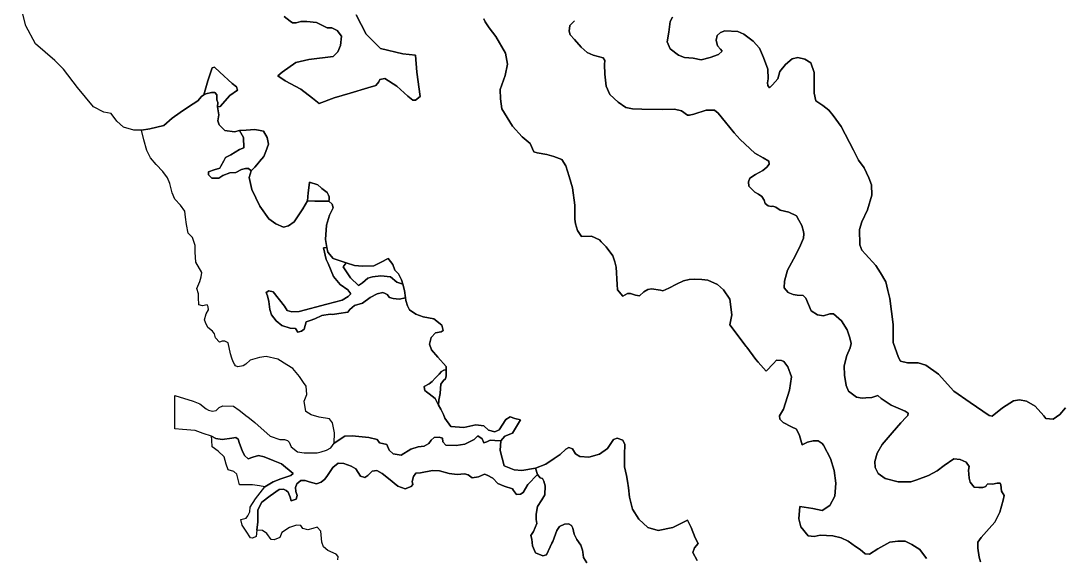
# Model space of a CAD drawing. Header units: inches. Extents: x 288635 to 1232953, y 676945 to 1655780.
# Drawn here: x 385329 to 419822, y 1199889 to 1217682 of the extents above; entities that cross this region are included whole.
import ezdxf

# ---------------------------------------------------------------- set-up
doc = ezdxf.new("R2010")
doc.units = ezdxf.units.IN
doc.header["$MEASUREMENT"] = 0

msp = doc.modelspace()

# ---------------------------------------------------------------- linework, layer by layer
at = {"color": 1}
for points in [[(407706.623, 1199812.134), (407569.0394, 1200082.0095), (407621.9561, 1200230.1765), (407748.9564, 1200378.3434), (407643.1229, 1200558.2605), (407510.8309, 1200907.5112), (407389.1224, 1201145.6366), (406907.5797, 1200907.5112), (406420.7454, 1200801.6776), (406076.7864, 1200902.2195), (405785.7441, 1201182.6784), (405574.0771, 1201510.7624), (405472.7384, 1201911.886), (405441.7851, 1202214.5554), (405410.0351, 1202442.0976), (405367.7016, 1202627.3063), (405304.2015, 1202918.3485), (405309.4932, 1203325.8077), (405314.7849, 1203648.6), (405251.2847, 1203791.4753), (405066.076, 1203860.2671), (404944.3675, 1203817.9336), (404748.5754, 1203516.308), (404483.9915, 1203331.0993), (404124.1575, 1203230.5575), (403822.5319, 1203251.7242), (403679.6566, 1203346.9744), (403584.4064, 1203511.0164), (403467.9895, 1203553.3498), (403362.156, 1203500.433), (403176.9473, 1203325.8077), (402973.39, 1203186.3163), (402707.5782, 1203006.1049), (402364.6775, 1202866.4046), (401910.5058, 1202796.7166), (401656.5052, 1202815.7666), (401321.1249, 1202944.5352), (401194.1247, 1203452.5362), (401215.2914, 1203770.0368), (401342.2916, 1203928.7872), (401596.2921, 1204024.0374), (401860.876, 1204468.5382), (401680.959, 1204510.8717), (401522.2087, 1204563.7884), (401374.0417, 1204479.1216), (401162.3746, 1204140.4543), (401014.2076, 1204076.9541), (400802.5405, 1204129.8709), (400654.3736, 1204267.4545), (400389.7897, 1204299.2046), (399987.6222, 1204214.5377), (399564.2881, 1204246.2878), (399363.2043, 1204521.455), (399320.8709, 1204648.4553), (399229.0712, 1204820.4336), (399147.0502, 1204958.0172), (399159.075, 1205119.6061), (399210.5504, 1205346.9555), (399221.1337, 1205513.6433), (399229.0712, 1205645.9353), (399321.6782, 1205773.943), (399380.6828, 1205829.6214), (399405.5378, 1205929.0412), (399405.5378, 1206126.9487), (399405.5378, 1206233.8418), (399126.1372, 1206544.9924), (398922.9368, 1206786.2929), (398853.0866, 1206976.7933), (398903.8867, 1207199.0437), (399049.937, 1207351.444), (399234.0874, 1207383.1941), (399310.2876, 1207427.6442), (399259.4875, 1207599.0945), (398992.7869, 1207814.9949), (398643.5362, 1207878.4951), (398402.2357, 1207973.7453), (398188.452, 1208115.5622), (398130.2435, 1208247.8541), (398072.0351, 1208422.4795), (398059.2522, 1208511.9596), (398024.41, 1208755.8552), (397969.1626, 1208958.4289), (397929.1598, 1209105.1059), (397823.3263, 1209300.8979), (397701.6177, 1209422.6065), (397635.1032, 1209614.7596), (397484.6589, 1209814.1906), (397250.8972, 1209694.7124), (397008.408, 1209570.7734), (396632.6989, 1209560.1901), (396373.4067, 1209581.3568), (396100.5307, 1209668.9215), (395664.3219, 1209808.8989), (395484.4049, 1210025.8577), (395458.4233, 1210172.468), (395410.3214, 1210443.9002), (395447.3632, 1210920.1511), (395542.6134, 1211242.9435), (395664.3219, 1211486.3606), (395627.2802, 1211613.3609), (395526.7383, 1211713.9027), (395536.0667, 1211764.2723), (395531.8333, 1211857.4058), (395505.764, 1211910.6124), (395464.9545, 1211993.9031), (395290.5328, 1212126.223), (395266.6327, 1212147.8825), (395155.0659, 1212248.9899), (394884.132, 1212342.1234), (394855.557, 1212151.623), (394841.5129, 1211991.3982), (394817.6536, 1211719.1944), (394658.9033, 1211459.9022), (394378.4444, 1211031.2764), (394182.6523, 1210888.4011), (394018.6103, 1210851.3593), (393769.9015, 1210957.1929), (393531.776, 1211121.2349), (393240.7338, 1211549.8607), (392976.1499, 1212094.9035), (392886.1914, 1212497.071), (392954.9832, 1212719.3214), (393076.6918, 1212841.03), (393192.629, 1212980.1547), (393225.3622, 1213019.4346), (393367.734, 1213190.2807), (393432.4419, 1213354.2074), (393526.4843, 1213592.4482), (393484.1509, 1213814.6986), (393357.1507, 1214026.3657), (393254.5237, 1214047.2712), (393071.4001, 1214084.5741), (392785.1916, 1214063.4851), (392568.6907, 1214047.5324), (392404.6487, 1214010.4907), (392076.5648, 1214052.8241), (391896.6477, 1214238.0328), (391849.0226, 1214375.6164), (391886.0644, 1214571.4085), (391833.1476, 1214830.7006), (391923.1061, 1214845.602), (392245.8984, 1215210.7277), (392494.6073, 1215385.3531), (392468.1489, 1215491.1866), (392319.9819, 1215607.6035), (391917.8144, 1215978.0209), (391743.1891, 1216147.3546), (391658.5223, 1216126.1879), (391520.9386, 1215697.562), (391387.3842, 1215228.4025), (391303.9799, 1215178.9777), (391182.2713, 1215031.7844), (390875.354, 1214830.7006), (390600.1868, 1214650.7836), (390340.8946, 1214454.9916), (390060.4357, 1214216.8661), (389594.7681, 1214100.4492), (389319.6009, 1214058.1158), (389071.0757, 1214065.1477), (388722.3838, 1214159.0263), (388507.8042, 1214360.1947), (388320.047, 1214615.008), (388078.6449, 1214655.2417), (387729.953, 1214829.5876), (387206.9152, 1215473.3265), (386737.5222, 1216076.8317), (386455.8865, 1216371.8787), (385812.1476, 1216921.739), (385490.2781, 1217511.833), (385329.4474, 1218163.1197)], [(396421.6303, 1217881.8683), (396760.2977, 1217236.2837), (397236.5486, 1216770.6161), (397972.0918, 1216590.6991), (398390.1343, 1216548.3657), (398432.4677, 1215976.8645), (398543.5929, 1215172.5296), (398390.1343, 1215056.1127), (398300.1758, 1215050.821), (398130.8421, 1215188.4046), (397776.2997, 1215516.4886), (397374.1322, 1215770.4891), (397210.0902, 1215744.0307), (397173.0485, 1215659.3639), (397072.5066, 1215537.6553), (396813.2145, 1215463.5718), (396231.13, 1215288.9465), (395701.9622, 1215135.4878), (395199.2529, 1214944.9874), (394982.2941, 1215124.9045), (394596.0017, 1215421.2384), (394077.4173, 1215691.1139), (393839.2918, 1215865.7393), (393982.1671, 1215982.1562), (394426.668, 1216299.6568), (394855.2939, 1216400.1987), (395670.2122, 1216506.0322), (395818.3791, 1216659.4909), (395903.046, 1216860.5746), (395936.3835, 1217170.1377), (395798.7999, 1217365.9298), (395618.8829, 1217450.5966), (395465.4243, 1217453.2425), (395116.1736, 1217627.8678), (394793.3812, 1217659.6179), (394597.5892, 1217656.972), (394436.193, 1217611.9928), (394319.7761, 1217614.6386), (394245.6927, 1217667.5554), (394047.2548, 1217828.9515)], [(394047.2548, 1217828.9515), (394245.6927, 1217667.5554), (394319.7761, 1217614.6386), (394436.193, 1217611.9928), (394597.5892, 1217656.972), (394793.3812, 1217659.6179), (395116.1736, 1217627.8678), (395465.4243, 1217453.2425), (395618.8829, 1217450.5966), (395798.7999, 1217365.9298), (395936.3835, 1217170.1377), (395903.046, 1216860.5746), (395818.3791, 1216659.4909), (395670.2122, 1216506.0322), (394855.2939, 1216400.1987), (394426.668, 1216299.6568), (393982.1671, 1215982.1562), (393839.2918, 1215865.7393), (394077.4173, 1215691.1139), (394596.0017, 1215421.2384), (394982.2941, 1215124.9045), (395199.2529, 1214944.9874), (395701.9622, 1215135.4878), (396231.13, 1215288.9465), (396813.2145, 1215463.5718), (397072.5066, 1215537.6553), (397173.0485, 1215659.3639), (397210.0902, 1215744.0307), (397374.1322, 1215770.4891), (397776.2997, 1215516.4886), (398130.8421, 1215188.4046), (398300.1758, 1215050.821), (398390.1343, 1215056.1127), (398543.5929, 1215172.5296), (398432.4677, 1215976.8645), (398390.1343, 1216548.3657), (397972.0918, 1216590.6991), (397236.5486, 1216770.6161), (396760.2977, 1217236.2837), (396421.6303, 1217881.8683)], [(415297.2816, 1199881.5372), (415078.8139, 1200173.0656), (414819.7334, 1200340.706), (414591.1329, 1200452.4662), (414347.2925, 1200452.4662), (414088.2119, 1200421.9861), (413991.6917, 1200361.026), (413691.9711, 1200193.3857), (413412.5706, 1200020.6653), (413270.3303, 1200035.9054), (413102.69, 1200173.0656), (412950.2897, 1200274.6658), (412711.5292, 1200452.4662), (412477.8487, 1200559.1464), (412198.4482, 1200630.2665), (411776.8073, 1200650.5866), (411583.7669, 1200604.8665), (411385.6465, 1200625.1865), (411136.726, 1200929.9871), (411075.7659, 1201194.1477), (411111.326, 1201605.6285), (411538.0468, 1201529.4283), (411847.9275, 1201468.4682), (412101.928, 1201636.1086), (412269.5683, 1201945.9892), (412294.9683, 1202377.79), (412244.1682, 1202789.2709), (412127.328, 1203185.5117), (411890.0231, 1203631.3253), (411842.8474, 1203688.4327), (411715.8472, 1203774.7928), (411548.2069, 1203779.8728), (411365.3265, 1203729.0727), (411182.4461, 1203642.7126), (411096.0859, 1203947.5132), (410999.5658, 1204155.7936), (410831.9254, 1204237.0738), (410552.5249, 1204384.3941), (410450.9247, 1204496.1543), (410440.7646, 1204597.7545), (410567.7649, 1204826.3549), (410760.8053, 1205456.2762), (410837.0054, 1205893.1571), (410715.0852, 1206228.4377), (410583.0049, 1206396.0781), (410496.6448, 1206431.6381), (410339.1644, 1206441.7982), (410232.4842, 1206335.118), (409988.6437, 1206081.1174), (409729.5169, 1206374.6013), (409655.3771, 1206469.724), (409349.1442, 1206878.0346), (409330.0551, 1206901.0394), (408789.7613, 1207620.3605), (408860.8815, 1207950.5612), (408794.8413, 1208468.7222), (408581.4809, 1208773.5228), (408383.3605, 1208946.2432), (408063.3199, 1209093.5635), (407860.1195, 1209113.8835), (407611.199, 1209124.0435), (407443.5586, 1209113.8835), (407255.5983, 1209068.1634), (407032.0778, 1208966.5632), (406767.9173, 1208834.483), (406579.9569, 1208743.0428), (406493.5967, 1208768.4428), (406198.9562, 1208809.0829), (406082.1159, 1208788.7629), (405944.9556, 1208707.4827), (405807.7954, 1208580.4824), (405665.5551, 1208600.8025), (405502.9948, 1208651.6026), (405406.4746, 1208651.6026), (405253.495, 1208563.0355), (405076.2739, 1208773.5228), (405066.1139, 1208951.3232), (405030.5538, 1209525.3643), (404989.9137, 1209703.1647), (404918.7936, 1209896.2051), (404701.2091, 1210198.9604), (404537.8849, 1210369.0898), (404474.4589, 1210432.2852), (404212.6722, 1210546.4464), (403882.4715, 1210541.3664), (403745.3112, 1210739.4868), (403689.3339, 1210963.3962), (403667.512, 1211119.733), (403659.8548, 1211480.9868), (403658.9511, 1211577.6884), (403587.8309, 1212156.8096), (403470.9907, 1212527.6503), (403359.2305, 1212878.171), (403227.1502, 1213086.4515), (402968.0697, 1213188.0517), (402739.4692, 1213259.1718), (402419.4286, 1213315.0519), (402307.6684, 1213340.452), (402180.6681, 1213624.9325), (401916.5076, 1213843.373), (401596.467, 1214193.8937), (401251.0263, 1214762.8548), (401205.3062, 1215103.2155), (401195.1461, 1215408.0161), (401352.6265, 1215870.297), (401433.9066, 1216246.2178), (401367.8665, 1216606.8985), (401047.8259, 1217165.6996), (400825.412, 1217454.2344), (400692.9606, 1217650.6279), (400648.982, 1217748.7339)], [(400648.982, 1217748.7339), (400692.9606, 1217650.6279), (400825.412, 1217454.2344), (401047.8259, 1217165.6996), (401367.8665, 1216606.8985), (401433.9066, 1216246.2178), (401352.6265, 1215870.297), (401195.1461, 1215408.0161), (401205.3062, 1215103.2155), (401251.0263, 1214762.8548), (401596.467, 1214193.8937), (401916.5076, 1213843.373), (402180.6681, 1213624.9325), (402307.6684, 1213340.452), (402419.4286, 1213315.0519), (402739.4692, 1213259.1718), (402968.0697, 1213188.0517), (403227.1502, 1213086.4515), (403359.2305, 1212878.171), (403470.9907, 1212527.6503), (403587.8309, 1212156.8096), (403658.9511, 1211577.6884), (403659.8548, 1211480.9868), (403667.512, 1211119.733), (403689.3339, 1210963.3962), (403745.3112, 1210739.4868), (403882.4715, 1210541.3664), (404212.6722, 1210546.4464), (404474.4589, 1210432.2852), (404537.8849, 1210369.0898), (404701.2091, 1210198.9604), (404918.7936, 1209896.2051), (404989.9137, 1209703.1647), (405030.5538, 1209525.3643), (405066.1139, 1208951.3232), (405076.2739, 1208773.5228), (405253.495, 1208563.0355), (405406.4746, 1208651.6026), (405502.9948, 1208651.6026), (405665.5551, 1208600.8025), (405807.7954, 1208580.4824), (405944.9556, 1208707.4827), (406082.1159, 1208788.7629), (406198.9562, 1208809.0829), (406493.5967, 1208768.4428), (406579.9569, 1208743.0428), (406767.9173, 1208834.483), (407032.0778, 1208966.5632), (407255.5983, 1209068.1634), (407443.5586, 1209113.8835), (407611.199, 1209124.0435), (407860.1195, 1209113.8835), (408063.3199, 1209093.5635), (408383.3605, 1208946.2432), (408581.4809, 1208773.5228), (408794.8413, 1208468.7222), (408860.8815, 1207950.5612), (408789.7613, 1207620.3605), (409330.0551, 1206901.0394), (409349.1442, 1206878.0346), (409655.3771, 1206469.724), (409729.5169, 1206374.6013), (409988.6437, 1206081.1174), (410232.4842, 1206335.118), (410339.1644, 1206441.7982), (410496.6448, 1206431.6381), (410583.0049, 1206396.0781), (410715.0852, 1206228.4377), (410837.0054, 1205893.1571), (410760.8053, 1205456.2762), (410567.7649, 1204826.3549), (410440.7646, 1204597.7545), (410450.9247, 1204496.1543), (410552.5249, 1204384.3941), (410831.9254, 1204237.0738), (410999.5658, 1204155.7936), (411096.0859, 1203947.5132), (411182.4461, 1203642.7126), (411365.3265, 1203729.0727), (411548.2069, 1203779.8728), (411715.8472, 1203774.7928), (411842.8474, 1203688.4327), (411890.0231, 1203631.3253), (412127.328, 1203185.5117), (412244.1682, 1202789.2709), (412294.9683, 1202377.79), (412269.5683, 1201945.9892), (412101.928, 1201636.1086), (411847.9275, 1201468.4682), (411538.0468, 1201529.4283), (411111.326, 1201605.6285), (411075.7659, 1201194.1477), (411136.726, 1200929.9871), (411385.6465, 1200625.1865), (411583.7669, 1200604.8665), (411776.8073, 1200650.5866), (412198.4482, 1200630.2665), (412477.8487, 1200559.1464), (412711.5292, 1200452.4662), (412950.2897, 1200274.6658), (413102.69, 1200173.0656), (413270.3303, 1200035.9054), (413412.5706, 1200020.6653), (413691.9711, 1200193.3857), (413991.6917, 1200361.026), (414088.2119, 1200421.9861), (414347.2925, 1200452.4662), (414591.1329, 1200452.4662), (414819.7334, 1200340.706), (415078.8139, 1200173.0656), (415297.2816, 1199881.5372)], [(403652.2483, 1217685.5893), (403495.6146, 1217528.9556), (403478.6813, 1217338.4552), (403508.3147, 1217215.6883), (403656.4816, 1217067.5214), (403872.3821, 1216805.0542), (404075.5825, 1216631.4872), (404274.5495, 1216542.587), (404596.2835, 1216453.6868), (404651.3169, 1216364.7866), (404647.0836, 1216233.553), (404658.7253, 1215916.0524), (404700.0004, 1215512.8266), (404823.8256, 1215239.776), (405100.0512, 1214985.7755), (405350.8767, 1214814.3252), (405573.1271, 1214769.8751), (405881.1027, 1214754.0001), (406563.7291, 1214750.8251), (406960.6049, 1214754.0001), (407195.5554, 1214703.2), (407389.2308, 1214560.3247), (407452.7309, 1214557.1497), (407598.7812, 1214592.0747), (408008.357, 1214725.425), (408281.4075, 1214722.25), (408405.2328, 1214626.9998), (408649.7083, 1214328.5492), (408937.9255, 1213972.2879), (409138.6593, 1213757.0481), (409622.0747, 1213299.3585), (409891.1358, 1213150.6219), (410078.4611, 1213033.1466), (410091.1612, 1212934.7214), (410011.786, 1212839.4712), (409878.4357, 1212725.171), (409640.3103, 1212588.6457), (409449.8099, 1212467.9955), (409411.7098, 1212353.6953), (409418.0598, 1212204.47), (409516.485, 1212102.8698), (409621.2602, 1212004.4446), (409738.7355, 1211937.7694), (409849.8607, 1211867.9193), (409929.2358, 1211740.919), (409964.1609, 1211636.1438), (410059.4111, 1211553.5937), (410157.8363, 1211534.5436), (410218.1614, 1211547.2437), (410316.5866, 1211512.3186), (410462.6369, 1211410.7184), (410748.3875, 1211344.0433), (410997.7073, 1211224.3892), (411070.8537, 1211083.7627), (411172.9313, 1210906.8281), (411227.3727, 1210702.6728), (411243.964, 1210632.1596), (411228.3899, 1210488.3236), (411126.2132, 1210255.0161), (411037.3131, 1210070.8657), (410903.9628, 1209788.2901), (410700.7624, 1209423.1644), (410599.1622, 1209058.0387), (410589.6372, 1208835.7882), (410719.8124, 1208689.7379), (410891.2628, 1208616.7128), (411015.088, 1208600.8378), (411218.2884, 1208581.7877), (411310.3636, 1208502.4126), (411398.8746, 1208286.1888), (411488.164, 1208083.3117), (411697.7144, 1207946.7865), (411894.5648, 1207918.2114), (412100.9402, 1207978.5365), (412218.4154, 1207981.7115), (412488.291, 1207746.7611), (412675.6163, 1207454.6605), (412758.1665, 1207187.9599), (412808.9666, 1206994.2846), (412770.8665, 1206854.5843), (412662.9163, 1206600.5838), (412577.1911, 1206254.5081), (412589.8912, 1205949.7075), (412637.5163, 1205603.6318), (412713.7164, 1205416.3064), (412983.5919, 1205225.806), (413170.8272, 1205185.8575), (413291.5676, 1205194.056), (413488.418, 1205209.931), (413624.9432, 1205254.3811), (413688.4434, 1205276.6061), (413799.5686, 1205181.3559), (414126.5942, 1204955.9305), (414596.4952, 1204755.9051), (414691.7454, 1204692.4049), (414679.0453, 1204616.2048), (414628.2452, 1204552.7047), (414447.2699, 1204365.3793), (414158.3443, 1204035.1786), (413837.6687, 1203651.0029), (413663.0433, 1203371.6023), (413590.0182, 1203085.8517), (413599.5432, 1202889.0013), (413704.3184, 1202692.1509), (413932.9188, 1202530.2256), (414358.3697, 1202415.9254), (414776.9562, 1202420.7137), (414984.5492, 1202486.8913), (415368.0217, 1202631.8258), (415650.5973, 1202777.8761), (415882.3727, 1202952.5015), (416203.0484, 1203174.7519), (416412.5988, 1203158.8769), (416615.7992, 1203066.8017), (416714.2244, 1202927.1014), (416695.1744, 1202806.4512), (416711.0494, 1202539.7506), (416745.9745, 1202403.2254), (416879.3247, 1202244.4751), (417034.9, 1202228.6), (417161.9003, 1202231.775), (417260.3255, 1202260.3501), (417282.5505, 1202304.8002), (417330.1756, 1202349.2503), (417482.5759, 1202336.5502), (417638.1513, 1202371.4753), (417733.4014, 1202377.8253), (417761.9765, 1202314.3252), (417784.2015, 1202111.1248), (417873.1017, 1201961.8995), (417831.8266, 1201809.4992), (417723.8764, 1201415.7984), (417561.9511, 1201079.2477), (417377.8007, 1200869.6973), (417114.2752, 1200577.5967), (416993.625, 1200422.0214), (416996.8, 1200225.171), (417041.2501, 1199926.7204), (417092.0502, 1199764.7951)], [(417092.0502, 1199764.7951), (417041.2501, 1199926.7204), (416996.8, 1200225.171), (416993.625, 1200422.0214), (417114.2752, 1200577.5967), (417377.8007, 1200869.6973), (417561.9511, 1201079.2477), (417723.8764, 1201415.7984), (417831.8266, 1201809.4992), (417873.1017, 1201961.8995), (417784.2015, 1202111.1248), (417761.9765, 1202314.3252), (417733.4014, 1202377.8253), (417638.1513, 1202371.4753), (417482.5759, 1202336.5502), (417330.1756, 1202349.2503), (417282.5505, 1202304.8002), (417260.3255, 1202260.3501), (417161.9003, 1202231.775), (417034.9, 1202228.6), (416879.3247, 1202244.4751), (416745.9745, 1202403.2254), (416711.0494, 1202539.7506), (416695.1744, 1202806.4512), (416714.2244, 1202927.1014), (416615.7992, 1203066.8017), (416412.5988, 1203158.8769), (416203.0484, 1203174.7519), (415882.3727, 1202952.5015), (415650.5973, 1202777.8761), (415368.0217, 1202631.8258), (414984.5492, 1202486.8913), (414776.9562, 1202420.7137), (414358.3697, 1202415.9254), (413932.9188, 1202530.2256), (413704.3184, 1202692.1509), (413599.5432, 1202889.0013), (413590.0182, 1203085.8517), (413663.0433, 1203371.6023), (413837.6687, 1203651.0029), (414158.3443, 1204035.1786), (414447.2699, 1204365.3793), (414628.2452, 1204552.7047), (414679.0453, 1204616.2048), (414691.7454, 1204692.4049), (414596.4952, 1204755.9051), (414126.5942, 1204955.9305), (413799.5686, 1205181.3559), (413688.4434, 1205276.6061), (413624.9432, 1205254.3811), (413488.418, 1205209.931), (413291.5676, 1205194.056), (413170.8272, 1205185.8575), (412983.5919, 1205225.806), (412713.7164, 1205416.3064), (412637.5163, 1205603.6318), (412589.8912, 1205949.7075), (412577.1911, 1206254.5081), (412662.9163, 1206600.5838), (412770.8665, 1206854.5843), (412808.9666, 1206994.2846), (412758.1665, 1207187.9599), (412675.6163, 1207454.6605), (412488.291, 1207746.7611), (412218.4154, 1207981.7115), (412100.9402, 1207978.5365), (411894.5648, 1207918.2114), (411697.7144, 1207946.7865), (411488.164, 1208083.3117), (411398.8746, 1208286.1888), (411310.3636, 1208502.4126), (411218.2884, 1208581.7877), (411015.088, 1208600.8378), (410891.2628, 1208616.7128), (410719.8124, 1208689.7379), (410589.6372, 1208835.7882), (410599.1622, 1209058.0387), (410700.7624, 1209423.1644), (410903.9628, 1209788.2901), (411037.3131, 1210070.8657), (411126.2132, 1210255.0161), (411228.3899, 1210488.3236), (411243.964, 1210632.1596), (411227.3727, 1210702.6728), (411172.9313, 1210906.8281), (411070.8537, 1211083.7627), (410997.7073, 1211224.3892), (410748.3875, 1211344.0433), (410462.6369, 1211410.7184), (410316.5866, 1211512.3186), (410218.1614, 1211547.2437), (410157.8363, 1211534.5436), (410059.4111, 1211553.5937), (409964.1609, 1211636.1438), (409929.2358, 1211740.919), (409849.8607, 1211867.9193), (409738.7355, 1211937.7694), (409621.2602, 1212004.4446), (409516.485, 1212102.8698), (409418.0598, 1212204.47), (409411.7098, 1212353.6953), (409449.8099, 1212467.9955), (409640.3103, 1212588.6457), (409878.4357, 1212725.171), (410011.786, 1212839.4712), (410091.1612, 1212934.7214), (410078.4611, 1213033.1466), (409891.1358, 1213150.6219), (409622.0747, 1213299.3585), (409138.6593, 1213757.0481), (408937.9255, 1213972.2879), (408649.7083, 1214328.5492), (408405.2328, 1214626.9998), (408281.4075, 1214722.25), (408008.357, 1214725.425), (407598.7812, 1214592.0747), (407452.7309, 1214557.1497), (407389.2308, 1214560.3247), (407195.5554, 1214703.2), (406960.6049, 1214754.0001), (406563.7291, 1214750.8251), (405881.1027, 1214754.0001), (405573.1271, 1214769.8751), (405350.8767, 1214814.3252), (405100.0512, 1214985.7755), (404823.8256, 1215239.776), (404700.0004, 1215512.8266), (404658.7253, 1215916.0524), (404647.0836, 1216233.553), (404651.3169, 1216364.7866), (404596.2835, 1216453.6868), (404274.5495, 1216542.587), (404075.5825, 1216631.4872), (403872.3821, 1216805.0542), (403656.4816, 1217067.5214), (403508.3147, 1217215.6883), (403478.6813, 1217338.4552), (403495.6146, 1217528.9556), (403652.2483, 1217685.5893)], [(419896.8736, 1204861.9285), (419712.7232, 1204646.028), (419496.8228, 1204487.2777), (419249.1723, 1204512.6778), (419179.3222, 1204601.5779), (418893.5716, 1204919.0786), (418607.821, 1205090.5289), (418379.2206, 1205128.629), (418182.3702, 1205103.2289), (417814.0694, 1204861.9285), (417471.1687, 1204595.2279), (417369.5685, 1204607.9279), (416740.9173, 1205046.0788), (416201.1662, 1205414.3796), (415699.5152, 1205985.8807), (415274.0644, 1206277.9813), (415026.4139, 1206354.1814), (414670.8131, 1206354.1814), (414442.2127, 1206417.6816), (414372.3625, 1206538.3318), (414194.5622, 1207033.6328), (414200.9122, 1207630.534), (414086.612, 1208487.7857), (414020.6767, 1208757.8063), (413953.2617, 1209033.8868), (413775.4614, 1209332.3374), (413623.961, 1209584.0017), (413283.6004, 1209954.8424), (413156.6001, 1210086.9227), (413095.64, 1210264.723), (413080.4, 1210772.724), (413161.6801, 1211026.7245), (413344.5605, 1211428.0453), (413486.8008, 1211905.5663), (413476.6407, 1212245.927), (413390.2806, 1212484.6875), (413232.8003, 1212809.8081), (413049.9199, 1213063.8086), (412887.3596, 1213394.0093), (412470.7987, 1214181.4109), (412211.7182, 1214552.2516), (412064.3979, 1214719.8919), (411871.3575, 1214877.3722), (411632.5971, 1215029.7725), (411578.8335, 1215288.6382), (411586.877, 1215558.0936), (411586.877, 1215974.6544), (411475.1167, 1216289.6151), (411276.9963, 1216416.6153), (411038.2359, 1216467.4154), (410855.3555, 1216421.6953), (410631.8351, 1216238.815), (410448.9547, 1216000.0545), (410382.9146, 1215766.374), (410205.1142, 1215558.0936), (410103.514, 1215466.6534), (410047.6339, 1215537.7736), (410037.4739, 1215624.1337), (410062.8739, 1215766.374), (410047.6339, 1216086.4147), (409905.3936, 1216462.3354), (409773.3133, 1216772.216), (409559.9529, 1217005.8965), (409250.0723, 1217239.577), (409057.0319, 1217325.9371), (408625.231, 1217351.3372), (408488.0708, 1217295.4571), (408376.3105, 1217198.9369), (408340.7505, 1217046.5366), (408381.3906, 1216858.5762), (408488.0708, 1216741.736), (408533.7909, 1216680.7759), (408411.8706, 1216569.0156), (408142.6301, 1216467.4154), (407847.9895, 1216386.1353), (407578.749, 1216442.0154), (407289.1884, 1216472.4954), (407091.068, 1216548.6956), (406816.7474, 1216751.896), (406720.2272, 1216990.6565), (406771.0273, 1217310.6971), (406816.7474, 1217661.2178), (406892.9476, 1217803.4581)], [(406892.9476, 1217803.4581), (406816.7474, 1217661.2178), (406771.0273, 1217310.6971), (406720.2272, 1216990.6565), (406816.7474, 1216751.896), (407091.068, 1216548.6956), (407289.1884, 1216472.4954), (407578.749, 1216442.0154), (407847.9895, 1216386.1353), (408142.6301, 1216467.4154), (408411.8706, 1216569.0156), (408533.7909, 1216680.7759), (408488.0708, 1216741.736), (408381.3906, 1216858.5762), (408340.7505, 1217046.5366), (408376.3105, 1217198.9369), (408488.0708, 1217295.4571), (408625.231, 1217351.3372), (409057.0319, 1217325.9371), (409250.0723, 1217239.577), (409559.9529, 1217005.8965), (409773.3133, 1216772.216), (409905.3936, 1216462.3354), (410047.6339, 1216086.4147), (410062.8739, 1215766.374), (410037.4739, 1215624.1337), (410047.6339, 1215537.7736), (410103.514, 1215466.6534), (410205.1142, 1215558.0936), (410382.9146, 1215766.374), (410448.9547, 1216000.0545), (410631.8351, 1216238.815), (410855.3555, 1216421.6953), (411038.2359, 1216467.4154), (411276.9963, 1216416.6153), (411475.1167, 1216289.6151), (411586.877, 1215974.6544), (411586.877, 1215558.0936), (411578.8335, 1215288.6382), (411632.5971, 1215029.7725), (411871.3575, 1214877.3722), (412064.3979, 1214719.8919), (412211.7182, 1214552.2516), (412470.7987, 1214181.4109), (412887.3596, 1213394.0093), (413049.9199, 1213063.8086), (413232.8003, 1212809.8081), (413390.2806, 1212484.6875), (413476.6407, 1212245.927), (413486.8008, 1211905.5663), (413344.5605, 1211428.0453), (413161.6801, 1211026.7245), (413080.4, 1210772.724), (413095.64, 1210264.723), (413156.6001, 1210086.9227), (413283.6004, 1209954.8424), (413623.961, 1209584.0017), (413775.4614, 1209332.3374), (413953.2617, 1209033.8868), (414020.6767, 1208757.8063), (414086.612, 1208487.7857), (414200.9122, 1207630.534), (414194.5622, 1207033.6328), (414372.3625, 1206538.3318), (414442.2127, 1206417.6816), (414670.8131, 1206354.1814), (415026.4139, 1206354.1814), (415274.0644, 1206277.9813), (415699.5152, 1205985.8807), (416201.1662, 1205414.3796), (416740.9173, 1205046.0788), (417369.5685, 1204607.9279), (417471.1687, 1204595.2279), (417814.0694, 1204861.9285), (418182.3702, 1205103.2289), (418379.2206, 1205128.629), (418607.821, 1205090.5289), (418893.5716, 1204919.0786), (419179.3222, 1204601.5779), (419249.1723, 1204512.6778), (419496.8228, 1204487.2777), (419712.7232, 1204646.028), (419896.8736, 1204861.9285)], [(404056.6573, 1199740.1942), (403950.8237, 1199909.5279), (403923.8089, 1200089.9356), (403912.7236, 1200155.0617), (403866.1569, 1200315.9287), (403726.4566, 1200502.1957), (403641.7898, 1200688.4627), (403595.223, 1200878.9631), (403552.8896, 1200967.8633), (403451.2894, 1201027.1301), (403324.2891, 1201018.6634), (403159.1888, 1200942.4633), (403066.0553, 1200806.9963), (402929.6451, 1200440.8222), (402906.1894, 1200390.5052), (402850.2391, 1200265.8159), (402723.2389, 1200001.6554), (402601.3186, 1199971.1753), (402362.5581, 1200067.6955), (402260.9579, 1200296.296), (402240.6379, 1200514.7364), (402210.1578, 1200641.7367), (402291.438, 1200773.8169), (402409.3809, 1201037.7839), (402385.2604, 1201174.4669), (402385.2604, 1201343.3106), (402428.1777, 1201602.7521), (402574.228, 1201825.0026), (402669.4781, 1201983.7529), (402682.1782, 1202282.2035), (402637.7281, 1202440.9538), (402593.278, 1202529.854), (402517.0778, 1202548.904), (402428.1777, 1202656.8542), (402364.6775, 1202866.4046), (402707.5782, 1203006.1049), (402973.39, 1203186.3163), (403176.9473, 1203325.8077), (403362.156, 1203500.433), (403467.9895, 1203553.3498), (403584.4064, 1203511.0164), (403679.6566, 1203346.9744), (403822.5319, 1203251.7242), (404124.1575, 1203230.5575), (404483.9915, 1203331.0993), (404748.5754, 1203516.308), (404944.3675, 1203817.9336), (405066.076, 1203860.2671), (405251.2847, 1203791.4753), (405314.7849, 1203648.6), (405309.4932, 1203325.8077), (405309.4932, 1203325.8077), (405304.2015, 1202918.3485), (405367.7016, 1202627.3063), (405410.0351, 1202442.0976), (405441.7851, 1202214.5554), (405472.7384, 1201911.886), (405574.0771, 1201510.7624), (405785.7441, 1201182.6784), (406076.7864, 1200902.2195), (406420.7454, 1200801.6776), (406907.5797, 1200907.5112), (407389.1224, 1201145.6366), (407510.8309, 1200907.5112), (407643.1229, 1200558.2605), (407748.9564, 1200378.3434), (407621.9561, 1200230.1765), (407569.0394, 1200082.0095), (407706.623, 1199812.134)], [(395820.2812, 1199839.1111), (395830.4412, 1199940.7113), (395759.321, 1200027.0715), (395490.0805, 1200138.8317), (395347.8402, 1200260.7519), (395291.9601, 1200423.3123), (395259.6254, 1200787.858), (395138.9751, 1200921.2083), (394992.9249, 1200876.7582), (394827.8245, 1200832.3081), (394662.7242, 1200876.7582), (394599.2241, 1200972.0084), (394453.1738, 1200984.7084), (394218.2233, 1200902.1583), (393964.2228, 1200737.0579), (393900.7227, 1200571.9576), (393710.2223, 1200495.7575), (393608.6221, 1200508.4575), (393475.2718, 1200705.3079), (393322.8715, 1200800.5581), (393138.7211, 1200813.2581), (393171.4467, 1201094.213), (393171.4467, 1201485.7972), (393309.0303, 1201739.7977), (393584.1975, 1201956.7564), (393880.5314, 1202163.1318), (394018.115, 1202173.7152), (394108.0735, 1202131.3818), (394171.5737, 1202078.465), (394240.3655, 1201914.423), (394277.4072, 1201792.7144), (394436.1575, 1201845.6312), (394473.1993, 1201962.0481), (394430.8659, 1202099.6317), (394420.2825, 1202226.632), (394467.9076, 1202348.3405), (394594.9079, 1202464.7574), (394737.7831, 1202459.4658), (394875.3667, 1202411.8407), (395118.7839, 1202353.6322), (395266.9509, 1202406.549), (395388.6594, 1202507.0909), (395478.618, 1202623.5078), (395658.535, 1202888.0916), (395827.8686, 1203036.2586), (396018.369, 1203025.6752), (396261.7862, 1202935.7167), (396409.9531, 1202851.0499), (396568.7035, 1202602.341), (396568.7035, 1202602.341), (396711.5788, 1202565.2993), (396812.1206, 1202628.7994), (396954.9959, 1202771.6747), (397108.4545, 1202792.8414), (397283.0799, 1202697.5912), (397494.747, 1202522.9659), (397801.6643, 1202274.2571), (398045.0814, 1202189.5902), (398251.4568, 1202258.382), (398299.0819, 1202332.4655), (398283.2069, 1202433.0074), (398320.2486, 1202597.0494), (398399.6238, 1202702.8829), (398558.3741, 1202718.7579), (398955.2499, 1202792.8414), (399182.792, 1202776.9664), (399500.2927, 1202692.2996), (399770.1682, 1202655.2578), (400013.5854, 1202687.0079), (400130.0023, 1202644.6745), (400267.5859, 1202549.4243), (400473.9613, 1202586.466), (400675.045, 1202671.1329), (400765.0035, 1202639.3828), (400950.2122, 1202533.5492), (401119.5459, 1202364.2156), (401320.6296, 1202274.2571), (401595.7969, 1202184.2985), (401638.1303, 1202131.3818), (401733.3805, 1201999.0898), (401860.3807, 1202004.3815), (401950.3392, 1202062.59), (402109.0895, 1202327.1738), (402428.1777, 1202656.8542), (402517.0778, 1202548.904), (402593.278, 1202529.854), (402637.7281, 1202440.9538), (402682.1782, 1202282.2035), (402669.4781, 1201983.7529), (402574.228, 1201825.0026), (402428.1777, 1201602.7521), (402385.2604, 1201343.3106), (402385.2604, 1201174.4669), (402409.3809, 1201037.7839), (402291.438, 1200773.8169), (402210.1578, 1200641.7367), (402240.6379, 1200514.7364), (402260.9579, 1200296.296), (402362.5581, 1200067.6955), (402601.3186, 1199971.1753), (402723.2389, 1200001.6554), (402850.2391, 1200265.8159), (402906.1894, 1200390.5052), (402929.6451, 1200440.8222), (403066.0553, 1200806.9963), (403159.1888, 1200942.4633), (403324.2891, 1201018.6634), (403451.2894, 1201027.1301), (403552.8896, 1200967.8633), (403595.223, 1200878.9631), (403641.7898, 1200688.4627), (403726.4566, 1200502.1957), (403866.1569, 1200315.9287), (403912.7236, 1200155.0617), (403923.8089, 1200089.9356), (403950.8237, 1199909.5279), (404056.6573, 1199740.1942)]]:
    msp.add_lwpolyline(points, dxfattribs=at)
for points in [[(392494.6073, 1215385.3531), (392245.8984, 1215210.7277), (391923.1061, 1214845.602), (391833.1476, 1214830.7006), (391843.731, 1214977.8939), (391817.2726, 1215062.5608), (391811.9809, 1215226.6028), (391748.4808, 1215311.2696), (391637.3555, 1215305.9779), (391446.8552, 1215263.6445), (391387.3842, 1215228.4025), (391520.9386, 1215697.562), (391658.5223, 1216126.1879), (391743.1891, 1216147.3546), (391917.8144, 1215978.0209), (392319.9819, 1215607.6035), (392468.1489, 1215491.1866), (392494.6073, 1215385.3531)], [(392076.5648, 1214052.8241), (392404.6487, 1214010.4907), (392568.6907, 1214047.5324), (392693.0102, 1213818.4856), (392714.1769, 1213479.8182), (392566.01, 1213416.3181), (392280.2594, 1213246.9844), (392099.7221, 1213157.9279), (392042.254, 1213048.9145), (391947.5572, 1212869.2807), (391915.1337, 1212807.7752), (391729.925, 1212744.2751), (391544.7163, 1212680.775), (391544.7163, 1212580.2331), (391650.5498, 1212469.1079), (391782.8417, 1212474.3995), (391878.0919, 1212474.3995), (392015.6755, 1212564.3581), (392248.5093, 1212643.7332), (392444.3014, 1212654.3166), (392629.5101, 1212760.1501), (392761.802, 1212791.9002), (392862.3439, 1212797.1919), (392954.9832, 1212719.3214), (392886.1914, 1212497.071), (392976.1499, 1212094.9035), (393240.7338, 1211549.8607), (393531.776, 1211121.2349), (393769.9015, 1210957.1929), (394018.6103, 1210851.3593), (394182.6523, 1210888.4011), (394378.4444, 1211031.2764), (394658.9033, 1211459.9022), (394817.6536, 1211719.1944), (395055.6999, 1211713.1679), (395235.6961, 1211708.6111), (395298.336, 1211709.75), (395526.7383, 1211713.9027), (395627.2802, 1211613.3609), (395664.3219, 1211486.3606), (395542.6134, 1211242.9435), (395447.3632, 1210920.1511), (395410.3214, 1210443.9002), (395458.4233, 1210172.468), (395343.5408, 1210160.7901), (395430.8535, 1209780.583), (395494.3536, 1209650.4078), (395675.329, 1209212.2569), (395897.5794, 1208955.0814), (396151.5799, 1208777.281), (396246.8301, 1208637.5808), (396164.28, 1208551.8556), (395964.8101, 1208432.8535), (395458.8204, 1208300.1744), (394541.8517, 1208059.7296), (394300.5512, 1208043.8546), (394144.9759, 1208094.6547), (394052.9007, 1208237.53), (393678.25, 1208710.6059), (393535.3747, 1208736.006), (393443.2995, 1208685.2059), (393487.7496, 1208570.9056), (393532.1997, 1208393.1053), (393570.2998, 1208126.4047), (393621.0999, 1207945.4294), (393783.0252, 1207751.754), (393960.8255, 1207596.1787), (394246.5761, 1207507.2785), (394421.2015, 1207491.4035), (394497.4016, 1207370.7532), (394611.7018, 1207402.5033), (394700.602, 1207469.1784), (394741.8771, 1207596.1787), (394776.8022, 1207710.4789), (394903.8024, 1207761.279), (395062.5527, 1207812.0791), (395287.9782, 1207920.0293), (395561.0287, 1207970.8294), (395643.5789, 1207961.3044), (395855.6693, 1207991.7845), (396145.2299, 1208032.4246), (396211.27, 1208123.8647), (396368.7504, 1208250.865), (396637.9909, 1208332.1452), (396891.9914, 1208525.1855), (397125.6719, 1208642.0258), (397313.6322, 1208687.7459), (397384.7524, 1208657.2658), (397455.8725, 1208621.7057), (397526.9927, 1208525.1855), (397653.9929, 1208484.5455), (397847.0333, 1208464.2254), (398059.2522, 1208511.9596), (398072.0351, 1208422.4795), (398130.2435, 1208247.8541), (398188.452, 1208115.5622), (398402.2357, 1207973.7453), (398643.5362, 1207878.4951), (398992.7869, 1207814.9949), (399259.4875, 1207599.0945), (399310.2876, 1207427.6442), (399234.0874, 1207383.1941), (399049.937, 1207351.444), (398903.8867, 1207199.0437), (398853.0866, 1206976.7933), (398922.9368, 1206786.2929), (399126.1372, 1206544.9924), (399405.5378, 1206233.8418), (399405.5378, 1206126.9487), (399322.2048, 1206111.0737), (399255.5296, 1206069.7986), (399172.9795, 1205977.7234), (399036.4542, 1205847.5482), (398944.379, 1205736.4229), (398839.6038, 1205660.2228), (398671.3285, 1205574.4976), (398690.3785, 1205498.2975), (398696.7285, 1205441.1474), (398753.8786, 1205393.5223), (398836.4288, 1205326.8471), (399036.4542, 1205171.2718), (399147.0502, 1204958.0172), (399229.0712, 1204820.4336), (399320.8709, 1204648.4553), (399363.2043, 1204521.455), (399564.2881, 1204246.2878), (399987.6222, 1204214.5377), (400389.7897, 1204299.2046), (400654.3736, 1204267.4545), (400802.5405, 1204129.8709), (401014.2076, 1204076.9541), (401162.3746, 1204140.4543), (401374.0417, 1204479.1216), (401522.2087, 1204563.7884), (401680.959, 1204510.8717), (401860.876, 1204468.5382), (401596.2921, 1204024.0374), (401342.2916, 1203928.7872), (401215.2914, 1203770.0368), (401013.7124, 1203787.6768), (400865.5454, 1203798.2601), (400749.1285, 1203745.3433), (400653.8783, 1203703.0099), (400596.7067, 1203842.6658), (400452.7946, 1203935.8437), (400325.7943, 1203819.4268), (400018.877, 1203665.9682), (399733.1265, 1203618.3431), (399389.1674, 1203628.9264), (399293.9172, 1203740.0517), (399285.3169, 1203857.6098), (399177.5003, 1203898.802), (399002.875, 1203882.9269), (398912.9165, 1203792.9684), (398833.5413, 1203687.1349), (398680.0827, 1203597.1764), (398473.7073, 1203581.3013), (398235.5818, 1203501.9262), (397918.559, 1203304.3578), (397648.2056, 1203343.1759), (397515.9137, 1203470.1761), (397439.3892, 1203653.7966), (397193.1214, 1203703.0099), (397116.359, 1203823.1003), (396843.8707, 1203882.9269), (396298.8279, 1203941.1354), (396050.1191, 1203925.2604), (395697.1303, 1203700.1867), (395709.8304, 1204036.7374), (395639.9802, 1204373.2881), (395538.38, 1204506.6383), (395201.8293, 1204557.4384), (394935.1288, 1204639.9886), (394763.6785, 1204747.9388), (394706.5284, 1205084.4895), (394795.4285, 1205313.0899), (394776.3785, 1205586.1405), (394685.9251, 1205705.0221), (394550.4186, 1205904.7265), (394436.4671, 1206032.8811), (394331.8776, 1206170.3416), (394128.6772, 1206290.9919), (393836.5766, 1206481.4923), (393449.2258, 1206564.0424), (393226.9754, 1206532.2924), (392922.1748, 1206443.3922), (392771.4579, 1206318.4075), (392691.1349, 1206256.5172), (392510.1595, 1206227.9422), (392433.9594, 1206256.5172), (392395.8593, 1206313.6674), (392354.5842, 1206393.0425), (392306.9591, 1206507.3427), (392270.1902, 1206660.0834), (392191.9233, 1207014.8933), (392081.8564, 1207073.1018), (391997.1896, 1207078.3935), (391901.9394, 1207041.3517), (391774.9392, 1207184.227), (391737.8974, 1207316.5189), (391669.1056, 1207401.1858), (391520.9386, 1207522.8944), (391441.5635, 1207692.228), (391409.8134, 1207782.1865), (391462.7302, 1207983.2703), (391536.8137, 1208110.2705), (391531.522, 1208216.1041), (391499.7719, 1208274.3125), (391346.3133, 1208242.5625), (391224.6047, 1208279.6042), (391203.438, 1208517.7297), (391208.7297, 1208639.4383), (391155.8129, 1208819.3553), (391256.3548, 1209046.8974), (391293.3965, 1209205.6477), (391314.5632, 1209343.2313), (391118.7712, 1209687.1903), (391097.6045, 1210025.8577), (391102.8961, 1210242.8165), (391012.9376, 1210502.1086), (390864.7707, 1210650.2756), (390811.8539, 1210936.0262), (390774.8122, 1211184.735), (390758.9371, 1211375.2354), (390610.7702, 1211581.6108), (390420.2698, 1211777.4029), (390340.8946, 1211983.7783), (390256.2278, 1212290.6956), (390182.1443, 1212481.1959), (390023.394, 1212692.863), (389806.4352, 1212920.4051), (389621.2265, 1213142.6556), (389494.2263, 1213386.0727), (389404.2677, 1213745.9068), (389319.6009, 1214058.1158), (389594.7681, 1214100.4492), (390060.4357, 1214216.8661), (390340.8946, 1214454.9916), (390600.1868, 1214650.7836), (390875.354, 1214830.7006), (391182.2713, 1215031.7844), (391303.9799, 1215178.9777), (391387.3842, 1215228.4025), (391446.8552, 1215263.6445), (391637.3555, 1215305.9779), (391748.4808, 1215311.2696), (391811.9809, 1215226.6028), (391817.2726, 1215062.5608), (391843.731, 1214977.8939), (391833.1476, 1214830.7006), (391886.0644, 1214571.4085), (391849.0226, 1214375.6164), (391896.6477, 1214238.0328), (392076.5648, 1214052.8241)], [(393076.6918, 1212841.03), (392954.9832, 1212719.3214), (392862.3439, 1212797.1919), (392761.802, 1212791.9002), (392629.5101, 1212760.1501), (392444.3014, 1212654.3166), (392248.5093, 1212643.7332), (392015.6755, 1212564.3581), (391878.0919, 1212474.3995), (391782.8417, 1212474.3995), (391650.5498, 1212469.1079), (391544.7163, 1212580.2331), (391544.7163, 1212680.775), (391729.925, 1212744.2751), (391915.1337, 1212807.7752), (391947.5572, 1212869.2807), (392042.254, 1213048.9145), (392099.7221, 1213157.9279), (392280.2594, 1213246.9844), (392566.01, 1213416.3181), (392714.1769, 1213479.8182), (392693.0102, 1213818.4856), (392568.6907, 1214047.5324), (392785.1916, 1214063.4851), (393071.4001, 1214084.5741), (393254.5237, 1214047.2712), (393357.1507, 1214026.3657), (393484.1509, 1213814.6986), (393526.4843, 1213592.4482), (393432.4419, 1213354.2074), (393367.734, 1213190.2807), (393225.3622, 1213019.4346), (393192.629, 1212980.1547), (393076.6918, 1212841.03)], [(395298.336, 1211709.75), (395235.6961, 1211708.6111), (395055.6999, 1211713.1679), (394817.6536, 1211719.1944), (394841.5129, 1211991.3982), (394855.557, 1212151.623), (394884.132, 1212342.1234), (395155.0659, 1212248.9899), (395266.6327, 1212147.8825), (395290.5328, 1212126.223), (395464.9545, 1211993.9031), (395505.764, 1211910.6124), (395531.8333, 1211857.4058), (395536.0667, 1211764.2723), (395526.7383, 1211713.9027), (395298.336, 1211709.75)], [(396238.8926, 1209176.5381), (396499.2431, 1208922.5376), (396638.9434, 1209011.4378), (396810.3937, 1209163.8381), (396969.1441, 1209208.2882), (397242.1946, 1209233.6882), (397566.0453, 1209208.2882), (397775.5957, 1209024.1378), (397969.1626, 1208958.4289), (398024.41, 1208755.8552), (398059.2522, 1208511.9596), (397847.0333, 1208464.2254), (397653.9929, 1208484.5455), (397526.9927, 1208525.1855), (397455.8725, 1208621.7057), (397384.7524, 1208657.2658), (397313.6322, 1208687.7459), (397125.6719, 1208642.0258), (396891.9914, 1208525.1855), (396637.9909, 1208332.1452), (396368.7504, 1208250.865), (396211.27, 1208123.8647), (396145.2299, 1208032.4246), (395855.6693, 1207991.7845), (395643.5789, 1207961.3044), (395561.0287, 1207970.8294), (395287.9782, 1207920.0293), (395062.5527, 1207812.0791), (394903.8024, 1207761.279), (394776.8022, 1207710.4789), (394741.8771, 1207596.1787), (394700.602, 1207469.1784), (394611.7018, 1207402.5033), (394497.4016, 1207370.7532), (394421.2015, 1207491.4035), (394246.5761, 1207507.2785), (393960.8255, 1207596.1787), (393783.0252, 1207751.754), (393621.0999, 1207945.4294), (393570.2998, 1208126.4047), (393532.1997, 1208393.1053), (393487.7496, 1208570.9056), (393443.2995, 1208685.2059), (393535.3747, 1208736.006), (393678.25, 1208710.6059), (394052.9007, 1208237.53), (394144.9759, 1208094.6547), (394300.5512, 1208043.8546), (394541.8517, 1208059.7296), (395458.8204, 1208300.1744), (395964.8101, 1208432.8535), (396164.28, 1208551.8556), (396246.8301, 1208637.5808), (396151.5799, 1208777.281), (395897.5794, 1208955.0814), (395675.329, 1209212.2569), (395494.3536, 1209650.4078), (395430.8535, 1209780.583), (395343.5408, 1210160.7901), (395458.4233, 1210172.468), (395484.4049, 1210025.8577), (395664.3219, 1209808.8989), (396100.5307, 1209668.9215), (395991.2421, 1209538.4888), (396238.8926, 1209176.5381)], [(397635.1032, 1209614.7596), (397701.6177, 1209422.6065), (397823.3263, 1209300.8979), (397929.1598, 1209105.1059), (397969.1626, 1208958.4289), (397775.5957, 1209024.1378), (397566.0453, 1209208.2882), (397242.1946, 1209233.6882), (396969.1441, 1209208.2882), (396810.3937, 1209163.8381), (396638.9434, 1209011.4378), (396499.2431, 1208922.5376), (396238.8926, 1209176.5381), (395991.2421, 1209538.4888), (396100.5307, 1209668.9215), (396373.4067, 1209581.3568), (396632.6989, 1209560.1901), (397008.408, 1209570.7734), (397250.8972, 1209694.7124), (397484.6589, 1209814.1906), (397635.1032, 1209614.7596)], [(399159.075, 1205119.6061), (399147.0502, 1204958.0172), (399036.4542, 1205171.2718), (398836.4288, 1205326.8471), (398753.8786, 1205393.5223), (398696.7285, 1205441.1474), (398690.3785, 1205498.2975), (398671.3285, 1205574.4976), (398839.6038, 1205660.2228), (398944.379, 1205736.4229), (399036.4542, 1205847.5482), (399172.9795, 1205977.7234), (399255.5296, 1206069.7986), (399322.2048, 1206111.0737), (399405.5378, 1206126.9487), (399405.5378, 1205929.0412), (399380.6828, 1205829.6214), (399321.6782, 1205773.943), (399229.0712, 1205645.9353), (399210.5504, 1205346.9555), (399159.075, 1205119.6061)], [(399221.1337, 1205513.6433), (399210.5504, 1205346.9555), (399229.0712, 1205645.9353), (399221.1337, 1205513.6433)], [(391536.5967, 1204785.1752), (391669.947, 1204759.7752), (391793.7723, 1204782.0002), (391892.1975, 1204880.4254), (392016.0227, 1204937.5755), (392362.0984, 1204921.7005), (392549.4238, 1204791.5252), (392818.9686, 1204584.588), (392840.5263, 1204568.0375), (393073.2998, 1204381.9494), (393583.3046, 1203932.4549), (393895.5136, 1203816.038), (394054.2639, 1203816.038), (394154.8058, 1203784.288), (394213.0142, 1203726.0795), (394271.2227, 1203572.6209), (394482.8897, 1203413.8706), (394702.4307, 1203378.9637), (394982.5236, 1203373.331), (395140.1193, 1203382.2142), (395269.3781, 1203409.8029), (395440.6503, 1203463.1402), (395583.5586, 1203540.8708), (395697.1303, 1203700.1867), (396050.1191, 1203925.2604), (396298.8279, 1203941.1354), (396843.8707, 1203882.9269), (397116.359, 1203823.1003), (397193.1214, 1203703.0099), (397439.3892, 1203653.7966), (397515.9137, 1203470.1761), (397648.2056, 1203343.1759), (397918.559, 1203304.3578), (398235.5818, 1203501.9262), (398473.7073, 1203581.3013), (398680.0827, 1203597.1764), (398833.5413, 1203687.1349), (398912.9165, 1203792.9684), (399002.875, 1203882.9269), (399177.5003, 1203898.802), (399285.3169, 1203857.6098), (399293.9172, 1203740.0517), (399389.1674, 1203628.9264), (399733.1265, 1203618.3431), (400018.877, 1203665.9682), (400325.7943, 1203819.4268), (400452.7946, 1203935.8437), (400596.7067, 1203842.6658), (400653.8783, 1203703.0099), (400749.1285, 1203745.3433), (400865.5454, 1203798.2601), (401013.7124, 1203787.6768), (401215.2914, 1203770.0368), (401194.1247, 1203452.5362), (401321.1249, 1202944.5352), (401656.5052, 1202815.7666), (401910.5058, 1202796.7166), (402364.6775, 1202866.4046), (402428.1777, 1202656.8542), (402109.0895, 1202327.1738), (401950.3392, 1202062.59), (401860.3807, 1202004.3815), (401733.3805, 1201999.0898), (401638.1303, 1202131.3818), (401595.7969, 1202184.2985), (401320.6296, 1202274.2571), (401119.5459, 1202364.2156), (400950.2122, 1202533.5492), (400765.0035, 1202639.3828), (400675.045, 1202671.1329), (400473.9613, 1202586.466), (400267.5859, 1202549.4243), (400130.0023, 1202644.6745), (400013.5854, 1202687.0079), (399770.1682, 1202655.2578), (399500.2927, 1202692.2996), (399182.792, 1202776.9664), (398955.2499, 1202792.8414), (398558.3741, 1202718.7579), (398399.6238, 1202702.8829), (398320.2486, 1202597.0494), (398283.2069, 1202433.0074), (398299.0819, 1202332.4655), (398251.4568, 1202258.382), (398045.0814, 1202189.5902), (397801.6643, 1202274.2571), (397494.747, 1202522.9659), (397283.0799, 1202697.5912), (397108.4545, 1202792.8414), (396954.9959, 1202771.6747), (396812.1206, 1202628.7994), (396711.5788, 1202565.2993), (396568.7035, 1202602.341), (396409.9531, 1202851.0499), (396261.7862, 1202935.7167), (396018.369, 1203025.6752), (395827.8686, 1203036.2586), (395658.535, 1202888.0916), (395478.618, 1202623.5078), (395388.6594, 1202507.0909), (395266.9509, 1202406.549), (395118.7839, 1202353.6322), (394875.3667, 1202411.8407), (394737.7831, 1202459.4658), (394594.9079, 1202464.7574), (394467.9076, 1202348.3405), (394420.2825, 1202226.632), (394430.8659, 1202099.6317), (394473.1993, 1201962.0481), (394436.1575, 1201845.6312), (394277.4072, 1201792.7144), (394240.3655, 1201914.423), (394171.5737, 1202078.465), (394108.0735, 1202131.3818), (394018.115, 1202173.7152), (393880.5314, 1202163.1318), (393584.1975, 1201956.7564), (393309.0303, 1201739.7977), (393171.4467, 1201485.7972), (393171.4467, 1201094.213), (393138.7211, 1200813.2581), (393112.3453, 1200609.2816), (392990.6368, 1200556.3648), (392932.4283, 1200561.6565), (392784.2613, 1200783.907), (392657.2611, 1200979.699), (392614.9277, 1201170.1994), (392784.2613, 1201217.8245), (392842.4698, 1201286.6163), (392911.2616, 1201424.1999), (392916.5533, 1201577.6586), (393091.1786, 1201852.8258), (393405.4217, 1202254.711), (393684.7394, 1202422.424), (393937.5416, 1202515.1182), (394261.5322, 1202628.7994), (394346.199, 1202692.2996), (393959.9066, 1203009.8002), (393684.7394, 1203126.2171), (393383.1138, 1203242.634), (393197.9051, 1203284.9674), (393002.113, 1203237.3423), (392848.6544, 1203173.8422), (392732.2375, 1203284.9674), (392652.8623, 1203454.3011), (392562.9038, 1203681.8432), (392525.862, 1203830.0102), (392446.4869, 1203888.2186), (392314.195, 1203867.0519), (391991.4026, 1203819.4268), (391779.7356, 1203851.1769), (391633.7681, 1203931.1143), (391360.7176, 1204013.6645), (391100.3671, 1204115.2647), (390682.52, 1204150.1739), (390428.5195, 1204175.574), (390422.1695, 1205270.9512), (391028.5957, 1205086.8008), (391254.0212, 1204994.7256), (391466.7466, 1204832.8003), (391536.5967, 1204785.1752)], [(391779.7356, 1203851.1769), (391991.4026, 1203819.4268), (392314.195, 1203867.0519), (392446.4869, 1203888.2186), (392525.862, 1203830.0102), (392562.9038, 1203681.8432), (392652.8623, 1203454.3011), (392732.2375, 1203284.9674), (392848.6544, 1203173.8422), (393002.113, 1203237.3423), (393197.9051, 1203284.9674), (393383.1138, 1203242.634), (393684.7394, 1203126.2171), (393959.9066, 1203009.8002), (394346.199, 1202692.2996), (394261.5322, 1202628.7994), (393937.5416, 1202515.1182), (393684.7394, 1202422.424), (393405.4217, 1202254.711), (393227.6213, 1202286.461), (392999.0209, 1202318.2111), (392560.87, 1202318.2111), (392516.4199, 1202489.6615), (392478.3198, 1202673.8118), (392383.0696, 1202762.712), (392186.2192, 1202813.5121), (392122.7191, 1202997.6625), (392059.219, 1203245.313), (391856.0186, 1203429.4633), (391659.1682, 1203575.5136), (391646.4682, 1203791.4141), (391633.7681, 1203931.1143), (391779.7356, 1203851.1769)]]:
    msp.add_lwpolyline(points, close=True, dxfattribs=at)

doc.saveas('drawing.dxf')
